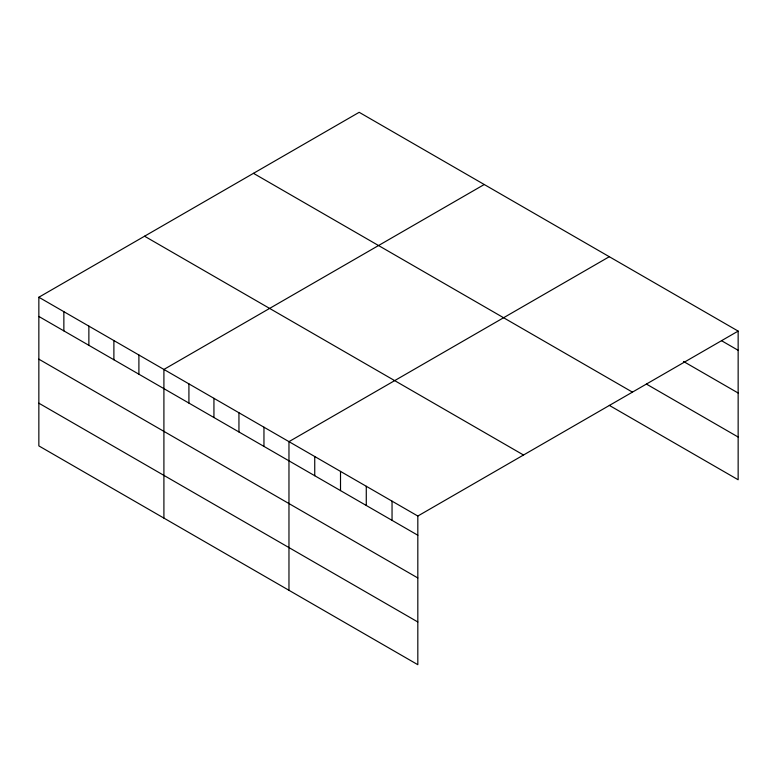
<?xml version="1.0" encoding="UTF-8"?>
<svg xmlns="http://www.w3.org/2000/svg" width="777" height="777" viewBox="0 0 777 777"><rect width="100%" height="100%" fill="white"/><g stroke="black" fill="none" stroke-linecap="round" stroke-linejoin="round"><path stroke-width="1.17" d="M38.85 297.241L417.822 516.035L417.822 664.694L38.85 445.901L38.85 297.241L359.178 112.306L738.15 331.099L738.15 479.759L609.304 405.371M484.246 184.508L163.908 369.444L163.908 518.104M609.304 256.711L288.966 441.647L288.966 590.306M417.822 516.035L738.15 331.099M721.658 340.773L738.15 350.301M683.517 361.48L738.15 393.016M646.406 384.071L738.15 437.033M253.477 173.329L632.439 392.132M144.561 236.208L523.523 455.011M38.85 316.443L417.822 535.236M38.85 359.168L417.822 577.962M38.85 403.185L417.822 621.979M392.045 501.165L392.045 520.357M366.278 486.285L366.278 505.487M340.511 471.406L340.511 490.608M314.743 456.526L314.743 475.728M263.957 427.204L263.957 446.406M238.947 412.772L238.947 431.963M213.937 398.329L213.937 417.531M188.918 383.887L188.918 403.088M138.898 355.002L138.898 374.203M113.889 340.569L113.889 359.761M88.869 326.126L88.869 345.328M63.86 311.684L63.86 330.885"/></g></svg>
